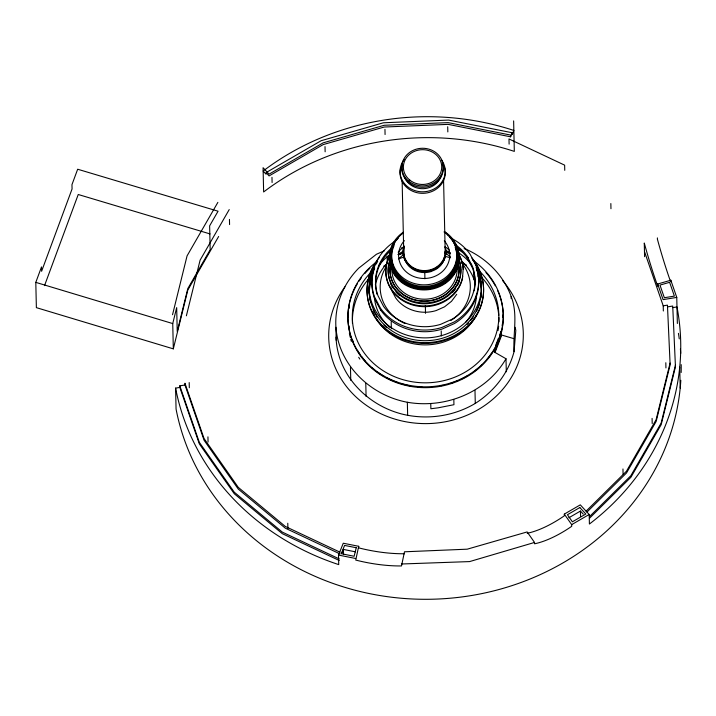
<?xml version="1.0" encoding="UTF-8"?>
<svg xmlns="http://www.w3.org/2000/svg" width="716" height="716" viewBox="0 0 716 716"><rect width="100%" height="100%" fill="white"/><g stroke="black" fill="none" stroke-linecap="round" stroke-linejoin="round"><path stroke-width="1.07" d="M389.978 255.845A38.736 35.138 -1.3 0 0 411.772 304.756A38.736 35.138 -1.3 0 0 462.473 278.56L463.216 268.652A38.736 35.138 -1.3 0 0 458.124 253.133M336.081 337.111A89.948 81.579 -1.3 0 0 336.207 340.297C339.017 378.379 371.058 408.514 407.646 415.289A89.948 81.579 -1.3 0 0 475.281 403.403C494.076 391.455 508.351 373.322 514.052 351.654C512.88 333.074 518.205 314.485 511.143 296.469A89.948 81.579 -1.3 0 0 466.232 249.32L464.12 248.658M514.052 351.654L515.806 330.407L515.153 327.275M172.538 314.736L187.064 255.88L217.87 202.368M173.317 348.853L172.744 323.578L176.682 307.603L177.228 331.463L187.807 288.584L210.173 249.732L209.627 225.871L218.067 211.211L77.668 169.227L71.967 184.639L72.065 188.979L41.609 271.266L41.51 266.925L35.8 282.373L36.373 307.647L173.317 348.853L187.834 289.998L218.64 236.486M186.375 315.81L200.104 260.159L229.227 209.573M672.754 307.629L676.978 306.949A254.475 230.82 -1.3 0 1 589.411 524.031L589.196 514.491L580.291 504.861L564.315 514.106L571.69 524.631L571.726 526.305A53.333 19.207 -35 0 1 534.566 543.793L534.539 542.451L527.164 531.934L467.226 549.181L404.477 551.794L401.515 565.935L399.609 565.953A83.45 34.117 13.9 0 1 355.736 560.073L358.707 546.299L343.277 543.229L338.498 555.07L338.722 564.611A254.475 230.82 -1.3 0 1 175.59 388.117L179.832 387.428L199.334 443.884L234.293 493.772L282.346 533.697L339.25 560.485M670.087 363.066L656.116 419.701L626.473 471.2L586.091 511.161M675.421 365.232L661.137 423.093L630.859 475.701L589.528 516.594M44.517 285.648L78.241 194.501L210.065 233.926M495.669 345.416L498.408 338.301M499.58 335.258L501.146 331.195L501.648 331.284L494.944 348.674A77.686 70.463 -1.3 0 1 389.594 379.793A77.686 70.463 -1.3 0 1 357.284 283.921M506.302 371.792L506.006 358.752L494.577 352.191L501.227 334.909L513.757 338.623M494.998 352.567L501.263 336.305L501.146 331.195L501.621 331.338M341.935 553.11L343.42 549.432L355.458 551.83M266.048 172.61L269.091 175.912L323.14 144.614L384.215 127.027L448.153 124.369L510.606 136.81L512.235 132.755L448.583 120.073L383.4 122.785L321.144 140.712L267.014 172.055M456.736 294.294L451.519 301.293L444.511 306.842L436.187 310.556A35.021 31.773 -1.3 0 1 395.644 297.847L391.67 290.275A35.907 32.569 -1.3 0 1 390.766 287.232M506.006 358.752C486.477 392.538 445.146 408.899 407.35 402.258C370.763 395.483 338.722 365.348 335.911 327.257A89.948 81.579 -1.3 0 1 358.644 268.223L376.437 254.261L384.492 250.707M586.923 512.128L626.509 472.954L656.151 421.455L670.131 364.82L667.446 305.141L663.222 305.822L644.472 251.531M589.563 518.178L630.894 477.286L661.172 424.678L675.457 366.816L672.718 306.045L667.482 306.895M568.862 517.766L580.434 511.063L583.182 514.034M534.539 542.451L469.607 561.586L401.47 563.993M571.69 524.631L589.196 514.491M398.409 254.842L403.412 252.632M644.588 256.704L644.275 243.019A76.012 8.923 73.9 0 0 657.736 286.257L657.682 284.001L670.82 280.225L676.763 297.409L677.354 323.48M676.763 297.409L663.079 299.619L657.682 284.001M179.832 387.428L179.797 385.843L184.988 385.002L204.078 440.268L238.303 489.109L285.335 528.193L340.073 553.96M404.522 553.737L402.625 553.754A83.45 34.117 13.9 0 1 358.743 547.883L358.707 546.299M338.498 555.07L355.7 558.498M35.8 282.373L172.744 323.578M340.028 552.206L285.299 526.439L238.267 487.354L204.033 438.514L184.952 383.248L184.988 385.002M339.214 558.901L282.31 532.113L234.257 492.187L199.299 442.3L179.797 385.843M266.084 174.203L263.157 171.035A254.475 230.82 -1.3 0 1 513.846 130.446L512.271 134.339L512.235 132.755M467.02 257.662L472.623 268.321M405.014 259.756L407.332 264.168A20.495 18.589 -1.3 0 0 431.014 271.588L435.865 269.422A20.862 18.929 -1.3 0 0 444.779 257.474M374.495 296.818L380.509 308.265A52.966 48.044 -1.3 0 0 441.826 327.489L454.4 321.86A54.3 49.252 -1.3 0 0 476.05 265.591L470.045 254.144A52.966 48.044 -1.3 0 0 452.315 238.813M380.545 309.93L374.531 298.491A54.3 49.252 -1.3 0 1 374.584 268.106M679.726 367.147L680.2 388.081M670.82 280.225L670.856 281.719M665.817 362.735L665.934 367.908M663.222 305.822L663.338 310.995M657.386 237.9L657.413 239.242A76.012 8.923 73.9 0 0 670.292 280.833M652.088 418.386L652.204 423.559M622.965 468.971L623.081 474.144M610.846 203.55L610.963 208.723M580.434 511.063L580.551 516.236M564.754 170.327L564.638 165.154L508.995 138.958L509.112 144.131M564.315 514.106L564.36 515.788A53.333 19.207 -35 0 1 527.2 533.277M513.632 120.906L514.321 151.389A254.475 230.82 -1.3 0 0 263.631 191.969L263.076 167.696L269.055 174.158L323.104 142.86L384.179 125.282L448.118 122.624L510.562 135.064L510.606 136.81M511.143 296.469L511.188 298.635M494.488 348.468L494.577 352.191M477.33 313.393L477.348 314.226M473.804 273.261L473.947 279.267M474.985 390.372L475.281 403.403M462.59 276.242L462.608 276.994M462.473 278.56L462.464 277.808A38.736 35.138 -1.3 0 1 411.754 304.005A38.736 35.138 -1.3 0 1 389.96 255.093M447.706 126.75L447.831 131.923M453.828 399.698L453.944 404.701L438.138 407.825L430.871 408.755L430.764 403.752M443.553 179.456L445.173 250.636A20.737 18.813 -1.3 0 1 422.923 270.541A20.737 18.813 -1.3 0 1 404.164 248.013M441.217 330.917L441.333 335.92M407.35 402.258L407.646 415.289M402.124 180.629L403.761 252.909M391.196 321.654L391.357 328.662M384.957 129.354L385.074 134.527M387.132 256.212L387.293 263.22A51.105 46.352 -1.3 0 0 375.372 284.691M386.479 329.36L386.497 330.192M365.786 383.4L366.082 396.431M350.464 367.317L350.768 380.348M343.42 549.432L343.537 554.605M335.911 327.257L336.207 340.297M325.019 146.61L325.136 151.783M287.778 523.235L287.895 528.408M271.982 177.326L272.098 182.499M229.451 219.409L229.567 224.582M207.944 436.858L208.061 442.032M189.194 382.559L189.31 387.732M175.59 388.117L176.064 409.051A254.475 230.82 -1.3 0 0 441.566 598.845A254.475 230.82 -1.3 0 0 680.827 380.321M424.767 271.042L424.901 278.828M425.367 305.535L425.51 313.331M681.202 364.641A254.475 230.82 -1.3 0 1 681.158 372.499M678.428 333.361A254.475 230.82 -1.3 0 1 679.26 338.883M680.397 348.916A254.475 230.82 -1.3 0 1 680.746 353.4M502.704 280.726A97.313 88.265 -1.3 0 1 493.745 398.445A97.313 88.265 -1.3 0 1 363.8 403.475A97.313 88.265 -1.3 0 1 344.951 286.839M359.888 359.128A77.176 70.007 -1.3 0 1 358.68 357.275M351.377 341.425A77.176 70.007 -1.3 0 1 350.768 339.339M350.231 337.236A77.176 70.007 -1.3 0 1 349.381 332.976M502.399 323.739A77.176 70.007 -1.3 0 1 502.131 325.887M491.623 353.176A77.176 70.007 -1.3 0 1 486.916 359.459M481.635 365.106A77.176 70.007 -1.3 0 1 480.069 366.565M478.458 367.997A77.176 70.007 -1.3 0 1 473.33 372.025M467.87 375.596A77.176 70.007 -1.3 0 1 461.104 379.212M458.061 380.581A77.176 70.007 -1.3 0 1 456.002 381.422M453.926 382.21A77.176 70.007 -1.3 0 1 450.776 383.275M443.258 385.28A77.176 70.007 -1.3 0 1 441.056 385.727M422.082 387.15A77.176 70.007 -1.3 0 1 417.589 386.864M409.838 385.799A77.176 70.007 -1.3 0 1 400.11 383.382M397.989 382.693A77.176 70.007 -1.3 0 1 385.924 377.413M384.009 376.348A77.176 70.007 -1.3 0 1 376.714 371.577M374.173 369.617A77.176 70.007 -1.3 0 1 371.729 367.55M364.954 360.748A77.176 70.007 -1.3 0 1 361.643 356.649M360.39 354.921A77.176 70.007 -1.3 0 1 357.409 350.276M353.06 341.407A77.176 70.007 -1.3 0 1 352.29 339.384M349.265 327.856A77.176 70.007 -1.3 0 1 348.952 325.717M348.423 317.152A77.176 70.007 -1.3 0 1 348.468 314.995M349.059 308.515A77.176 70.007 -1.3 0 1 349.399 306.376M502.748 315.094A77.176 70.007 -1.3 0 1 502.766 317.251M358.958 281.245A77.686 70.463 -1.3 0 1 361.401 277.763M364.766 273.61A77.686 70.463 -1.3 0 1 369.957 268.24M485.931 272.572A77.686 70.463 -1.3 0 1 495.32 285.845M497.754 290.821A77.686 70.463 -1.3 0 1 501.648 331.284M473.894 260.991A77.686 70.463 -1.3 0 1 482.987 363.603A77.686 70.463 -1.3 0 1 369.474 365.33A77.686 70.463 -1.3 0 1 375.766 262.486M479.98 271.624A73.274 66.463 -1.3 0 1 476.57 363.88A73.274 66.463 -1.3 0 1 374.826 364.507A73.274 66.463 -1.3 0 1 370.942 272.295M398.445 254.735A73.274 66.463 -1.3 0 1 402.669 253.321M444.905 252.175A73.274 66.463 -1.3 0 1 450.301 253.697M476.498 294.437A51.105 46.352 -1.3 0 1 465.642 322.361M389.737 327.293A51.105 46.352 -1.3 0 1 374.379 296.764M445.406 251.218A51.105 46.352 -1.3 0 1 450.382 253.41M461.865 261.322A51.105 46.352 -1.3 0 1 475.496 284.583M498.631 326.254A73.274 66.463 -1.3 0 1 498.032 330.586M352.46 323.444A73.274 66.463 -1.3 0 1 368.847 278.766M383.678 266.2A73.274 66.463 -1.3 0 1 385.53 265.054M398.543 258.87A73.274 66.463 -1.3 0 1 402.759 257.456M444.994 256.31A73.274 66.463 -1.3 0 1 450.4 257.832M461.65 262.459A73.274 66.463 -1.3 0 1 466.465 265.126M482.298 278.094A73.274 66.463 -1.3 0 1 498.739 315.398M498.873 317.546A73.274 66.463 -1.3 0 1 498.909 321.887M476.498 314.861A56.152 50.934 -1.3 0 1 426.861 344.861A56.152 50.934 -1.3 0 1 375.578 317.644M374.566 315.792A56.152 50.934 -1.3 0 1 372.812 312.015M369.25 293.721A56.152 50.934 -1.3 0 1 372.213 277.835M378.692 265.878A56.152 50.934 -1.3 0 1 389.209 255.156M401.551 247.942A56.152 50.934 -1.3 0 1 403.627 247.092M458.419 252.623A56.152 50.934 -1.3 0 1 471.755 265.018M477.993 275.893A56.152 50.934 -1.3 0 1 481.465 290.866M479.505 303.772A56.152 50.934 -1.3 0 1 476.426 311.523M473.258 316.946A56.152 50.934 -1.3 0 1 470.743 320.383M468.658 322.835A56.152 50.934 -1.3 0 1 467.199 324.384M386.273 327.364A56.152 50.934 -1.3 0 1 383.901 325.171M377.162 316.991A56.152 50.934 -1.3 0 1 373.143 309.625M370.664 302.492A56.152 50.934 -1.3 0 1 372.911 272.554M386.595 253.894A56.152 50.934 -1.3 0 1 390.005 251.164M457.417 248.694A56.152 50.934 -1.3 0 1 461.892 251.817M466.751 256.068A56.152 50.934 -1.3 0 1 468.255 257.608M477.08 270.657A56.152 50.934 -1.3 0 1 480.919 297.525M481.036 274.872A58.282 52.859 -1.3 0 1 420.399 343.313A58.282 52.859 -1.3 0 1 373.296 267.005M376.195 262.378A58.282 52.859 -1.3 0 1 377.511 260.588M472.766 259.72A58.282 52.859 -1.3 0 1 474.082 261.456M474.708 262.342A58.282 52.859 -1.3 0 1 480.678 273.861M472.05 258.029A58.282 52.859 -1.3 0 1 464.049 329.118A58.282 52.859 -1.3 0 1 385.315 328.393A58.282 52.859 -1.3 0 1 379.596 257.178M477.062 269.816A56.152 50.934 -1.3 0 1 423.926 340.709A56.152 50.934 -1.3 0 1 374.683 267.945M457.399 247.861A56.152 50.934 -1.3 0 1 460.137 249.687M472.22 258.852A56.152 50.934 -1.3 0 1 462.581 324.831A56.152 50.934 -1.3 0 1 389.262 326.192A56.152 50.934 -1.3 0 1 377.305 260.615M461.614 262.647A45.081 40.893 -1.3 0 1 450.82 320.517M404.934 323.534A45.081 40.893 -1.3 0 1 386.712 265.878M397.926 254.529A45.081 40.893 -1.3 0 1 403.287 251.316M445.558 250.358A45.081 40.893 -1.3 0 1 450.185 252.784M472.614 268.33A50.576 45.878 -1.3 0 1 474.216 290.777M456.951 247.441A49.341 44.75 -1.3 0 1 467.029 257.662M377.046 294.312A50.576 45.878 -1.3 0 1 390.569 250.654M380.545 309.939A52.966 48.044 -1.3 0 0 441.861 329.163L454.436 323.534A54.3 49.252 -1.3 0 0 476.086 267.256M376.24 264.088A54.3 49.252 -1.3 0 1 377.717 261.188M374.504 296.818A54.3 49.252 -1.3 0 1 394.391 241.668M391.321 248.291A50.576 45.878 -1.3 0 0 377.985 295.744L383.579 306.412A49.341 44.75 -1.3 0 0 440.689 324.321L452.405 319.076A50.576 45.878 -1.3 0 0 472.569 266.656L466.984 255.997A49.341 44.75 -1.3 0 0 456.065 245.158M445.236 253.124A35.021 31.773 -1.3 0 1 450.534 257.142M398.991 258.61A35.907 32.569 -1.3 0 1 404.11 254.287M459.6 280.216A36.364 32.99 -1.3 0 1 457.542 285.299M455.26 289.085A36.364 32.99 -1.3 0 1 452.449 292.593M399.555 295.592A36.364 32.99 -1.3 0 1 395.984 292.056M392.905 287.904A36.364 32.99 -1.3 0 1 390.829 284.001M388.824 277.817A36.364 32.99 -1.3 0 1 388.457 275.678M458.688 254.78A38.736 35.138 -1.3 0 1 461.355 260.4M461.686 261.367A38.736 35.138 -1.3 0 1 463.234 269.404M460.853 268.786A36.364 32.99 -1.3 0 1 420.65 303.602A36.364 32.99 -1.3 0 1 389.504 262.101M459.081 260.329A36.364 32.99 -1.3 0 1 460.764 267.721M459.063 259.496A36.364 32.99 -1.3 0 1 425.376 302.931A36.364 32.99 -1.3 0 1 389.477 261.268M458.249 262.969A34.565 31.352 -1.3 0 1 425.331 301.293A34.565 31.352 -1.3 0 1 390.471 264.687M458.249 262.638A34.565 31.352 -1.3 0 1 425.322 300.962A34.565 31.352 -1.3 0 1 390.471 264.356M457.077 267.829A32.614 29.58 -1.3 0 1 426.342 299.145A32.614 29.58 -1.3 0 1 391.947 271.409M398.185 252.265A32.614 29.58 -1.3 0 1 404.066 246.653M446.247 247.468A32.614 29.58 -1.3 0 1 449.236 250.215M456.817 256.48A32.614 29.58 -1.3 0 1 456.817 259.792M457.408 248.237A34.905 31.656 -1.3 0 1 422.216 289.882A34.905 31.656 -1.3 0 1 392.61 245.06M393.102 244.129A34.905 31.656 -1.3 0 1 394.785 241.426M447.509 234.571A34.905 31.656 -1.3 0 1 450.704 237.515M455.188 243.476A34.905 31.656 -1.3 0 1 457.032 247.271M444.833 231.796A34.905 31.656 -1.3 0 1 450.257 278.435A34.905 31.656 -1.3 0 1 398.543 278.963A34.905 31.656 -1.3 0 1 403.26 232.226M456.593 248.694A33.715 30.582 -1.3 0 1 421.178 287.913A33.715 30.582 -1.3 0 1 394.14 243.78M396.378 240.325A33.715 30.582 -1.3 0 1 398.382 237.918M449.791 237.381A33.715 30.582 -1.3 0 1 452.449 240.567M453.031 241.408A33.715 30.582 -1.3 0 1 456.262 247.745M455.206 247.396A32.614 29.58 -1.3 0 1 423.004 286.337A32.614 29.58 -1.3 0 1 394.095 245.561M444.117 231.993A33.715 30.582 -1.3 0 1 449.603 276.797A33.715 30.582 -1.3 0 1 399.904 278.05A33.715 30.582 -1.3 0 1 403.081 233.031M444.287 231.886A32.614 29.58 -1.3 0 1 448.502 274.89A32.614 29.58 -1.3 0 1 400.915 276.081A32.614 29.58 -1.3 0 1 402.911 232.933M444.305 240.818A25.606 23.225 -1.3 0 1 441.441 272.357A25.606 23.225 -1.3 0 1 406.572 272.196A25.606 23.225 -1.3 0 1 404.37 240.639M445.191 252.578A20.862 18.929 -1.3 0 1 445.2 254.538M444.779 256.033A20.737 18.813 -1.3 0 1 443.866 258.87M442.479 261.537A20.737 18.813 -1.3 0 1 439.946 264.741M438.416 266.146A20.737 18.813 -1.3 0 1 436.724 267.399M432.983 269.395A20.737 18.813 -1.3 0 1 430.96 270.111M415.137 269.1A20.737 18.813 -1.3 0 1 412.353 267.578M410.662 266.352A20.737 18.813 -1.3 0 1 408.415 264.231M407.127 262.647A20.737 18.813 -1.3 0 1 405.149 259.156M404.012 255.361A20.737 18.813 -1.3 0 1 403.77 253.41M445.182 251.128A20.737 18.813 -1.3 0 1 445.191 253.097M445.137 247.083A21.417 19.421 -1.3 0 1 425.68 271.659A21.417 19.421 -1.3 0 1 403.314 249.383M403.52 248.389A21.417 19.421 -1.3 0 1 404.084 246.42M445.128 246.581A21.417 19.421 -1.3 0 1 423.997 271.194A21.417 19.421 -1.3 0 1 404.075 245.928M444.484 167.338A22.608 20.504 -1.3 0 1 423.353 193.311A22.608 20.504 -1.3 0 1 400.548 168.716M441.557 160.008A22.608 20.504 -1.3 0 1 437.234 186.912A22.608 20.504 -1.3 0 1 407.288 186.429A22.608 20.504 -1.3 0 1 404.307 159.399M441.181 175.671A19.171 17.39 -1.3 0 1 423.219 188.693A19.171 17.39 -1.3 0 1 404.433 176.825M442.273 162.523A20.737 18.813 -1.3 0 1 423.738 187.261A20.737 18.813 -1.3 0 1 402.276 164.725M356.246 547.731L354.134 556.269L341.246 553.701L344.593 545.413L356.246 547.731M579.826 507.546L567.43 514.732L572.388 521.803L585.813 514.025L579.826 507.546M669.621 282.31L659.982 285.084L664.35 297.731L674.383 296.102L669.621 282.31M408.729 181.157A20.737 18.813 -1.3 0 0 442.846 170.829A20.737 18.813 -1.3 0 0 416.059 149.232A20.737 18.813 -1.3 0 0 408.729 181.157M409.776 180.092A19.171 17.39 -1.3 0 0 441.316 170.551A19.171 17.39 -1.3 0 0 416.551 150.575A19.171 17.39 -1.3 0 0 409.776 180.092"/></g></svg>
